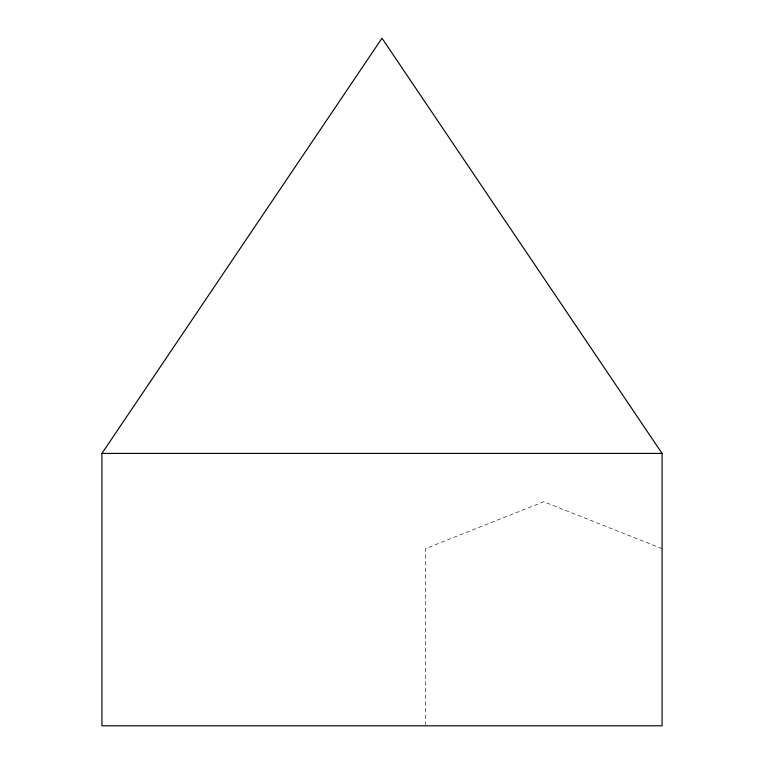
<?xml version="1.0" encoding="UTF-8"?>
<svg xmlns="http://www.w3.org/2000/svg" width="764" height="764" viewBox="0 0 764 764"><rect width="100%" height="100%" fill="white"/><g stroke="black" fill="none" stroke-linecap="round" stroke-linejoin="round"><path stroke-width="0.57" stroke-dasharray="3.82 2.86" d="M662.073 548.657L543.739 501.738L425.414 548.657L425.414 724.616"/><path stroke-width="1.15" d="M101.927 453.424L382 38.2L662.073 453.424L662.073 725.8L101.927 725.8L101.927 453.424L662.073 453.424"/></g></svg>
